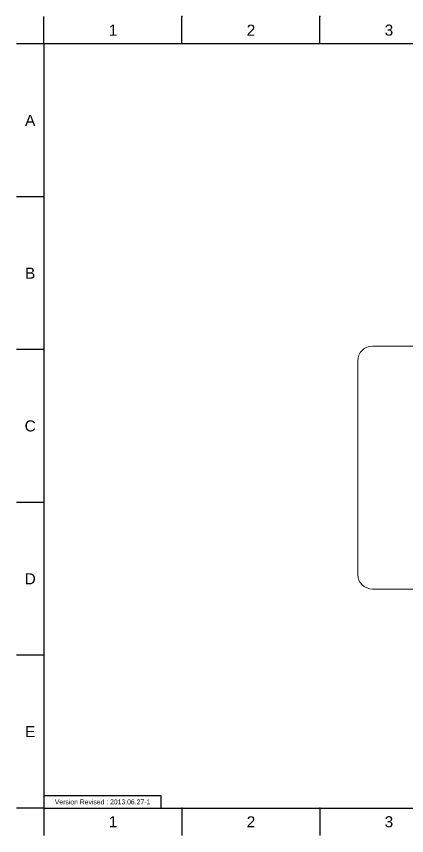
# Model space of a CAD drawing. Header units: millimetres. Extents: x 3440 to 4034, y 651 to 1071.
# Drawn here: x 3440.5 to 3640.4, y 651.4 to 1071.4 of the extents above; entities that cross this region are included whole.
import ezdxf

# ---------------------------------------------------------------- set-up
doc = ezdxf.new("R2010")
doc.units = ezdxf.units.MM
doc.header["$LTSCALE"] = 0.1
for name, color, linetype in [('FORM', 7, 'Continuous'), ('Layer 1', 7, 'Continuous'), ('TEXT', 2, 'Continuous')]:
    doc.layers.add(name, color=color, linetype=linetype)
doc.styles.get("Standard").update_dxf_attribs({"font": 'arial_0.ttf'})

msp = doc.modelspace()

# ---------------------------------------------------------------- linework, layer by layer
for p, q in [((3454.6, 1057.27), (3454.6, 1071.41)), ((3525.3, 1057.27), (3525.3, 1071.41)), ((3596.01, 1057.27), (3596.01, 1071.41)), ((3454.6, 1057.27), (3440.45, 1057.27)), ((4020.25, 1057.27), (3454.6, 1057.27)), ((3454.6, 1057.27), (3454.6, 665.55)), ((3454.6, 978.93), (3440.45, 978.93)), ((3454.6, 900.58), (3440.45, 900.58)), ((3454.6, 822.24), (3440.45, 822.24)), ((3454.6, 743.9), (3440.45, 743.9)), ((3454.6, 665.55), (3440.45, 665.55)), ((3454.6, 665.55), (4020.25, 665.55)), ((3454.6, 665.55), (3454.6, 651.41)), ((3525.3, 665.55), (3525.3, 651.41)), ((3596.01, 665.55), (3596.01, 651.41))]:
    msp.add_line(p, q)
for p in [(3525.3, 1071.41), (3596.01, 1071.41), (3525.3, 665.55), (3596.01, 665.55)]:
    msp.add_point(p)
at = {"layer": 'FORM'}
msp.add_lwpolyline([(3454.6, 665.55), (3514.6, 665.55), (3514.6, 671.8), (3454.6, 671.8)], close=True, dxfattribs=at)
at = {"layer": 'Layer 1', "lineweight": 18}
for points in [[(3615.39, 894.81), (3615.39, 898.99), (3618.77, 902.37), (3622.95, 902.37)], [(3622.95, 902.37), (3622.95, 902.37), (3853.39, 902.37), (3853.39, 902.37)], [(3615.39, 785.35), (3615.39, 785.35), (3615.39, 894.81), (3615.39, 894.81)], [(3622.95, 777.78), (3618.77, 777.78), (3615.39, 781.17), (3615.39, 785.35)], [(3853.39, 777.78), (3853.39, 777.78), (3622.95, 777.78), (3622.95, 777.78)]]:
    msp.add_open_spline(points, degree=3, dxfattribs=at)

# ---------------------------------------------------------------- texts
at = {"char_height": 5.66, "attachment_point": 5}
for s, width, insert in [('1', 50, (3489.95, 1064.34)), ('2', 50, (3560.66, 1064.34)), ('3', 50, (3631.36, 1064.34)), ('A', 10, (3447.52, 1018.1)), ('B', 10, (3447.52, 939.76)), ('C', 10, (3447.52, 861.41)), ('D', 10, (3447.52, 783.07)), ('E', 10, (3447.52, 704.73)), ('1', 50, (3489.95, 658.48)), ('2', 50, (3560.66, 658.48)), ('3', 50, (3631.36, 658.48))]:
    msp.add_mtext_dynamic_manual_height_columns(s, width=width, gutter_width=12.5, heights=[0], dxfattribs=dict(at, insert=insert))
at = {"layer": 'TEXT', "insert": (3484.6, 668.68), "char_height": 2.5, "attachment_point": 5}
msp.add_mtext_dynamic_manual_height_columns('Version Revised : 2013.06.27-1', width=60, gutter_width=12.5, heights=[0], dxfattribs=at)

doc.saveas('drawing.dxf')
